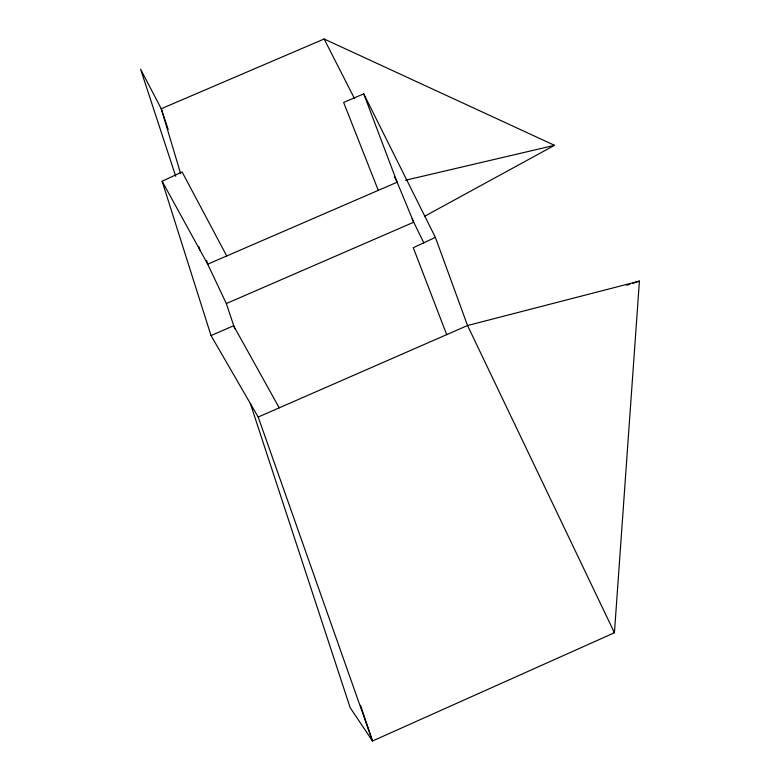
<?xml version="1.0" encoding="UTF-8"?>
<svg xmlns="http://www.w3.org/2000/svg" width="780" height="780" viewBox="0 0 780 780"><rect width="100%" height="100%" fill="white"/><g stroke="black" fill="none" stroke-linecap="round" stroke-linejoin="round"><path stroke-width="1.17" d="M226.726 255.957L182.101 171.941L162.133 181.243L211.019 335.575L258.19 417.046L467.542 325.533L639.415 281.102L614.435 632.746L372.489 741L350.132 707.596L250.351 403.514M424.388 216.401L554.521 145.324L324.129 39L161.236 108.742L180.658 173.706M378.281 190.369L343.639 102.472L363.733 93.834L435.386 237.393L413.273 247.708L446.706 334.639M234.77 328.809L226.336 303.556L413.722 222.222L397.137 182.208L363.733 93.834M211.019 335.575L233.6 325.767L279.23 407.852M626.71 285.256L630.172 284.125M632.483 283.364L639.415 281.102M405.424 180.268L554.521 145.324M162.133 181.243L207.704 264.196L226.336 303.556M324.129 39L354.549 98.67M394.378 176.777L397.137 182.208L207.704 264.196L206.661 260.715M412.123 218.956L423.832 242.902M613.363 630.562L614.435 632.746L467.542 325.533L435.386 237.393M258.19 417.046L372.489 741L360.555 705.266M168.178 129.49L161.236 108.742L140.585 69.196L175.724 176.299M198.773 246.548L199.904 250"/></g></svg>
